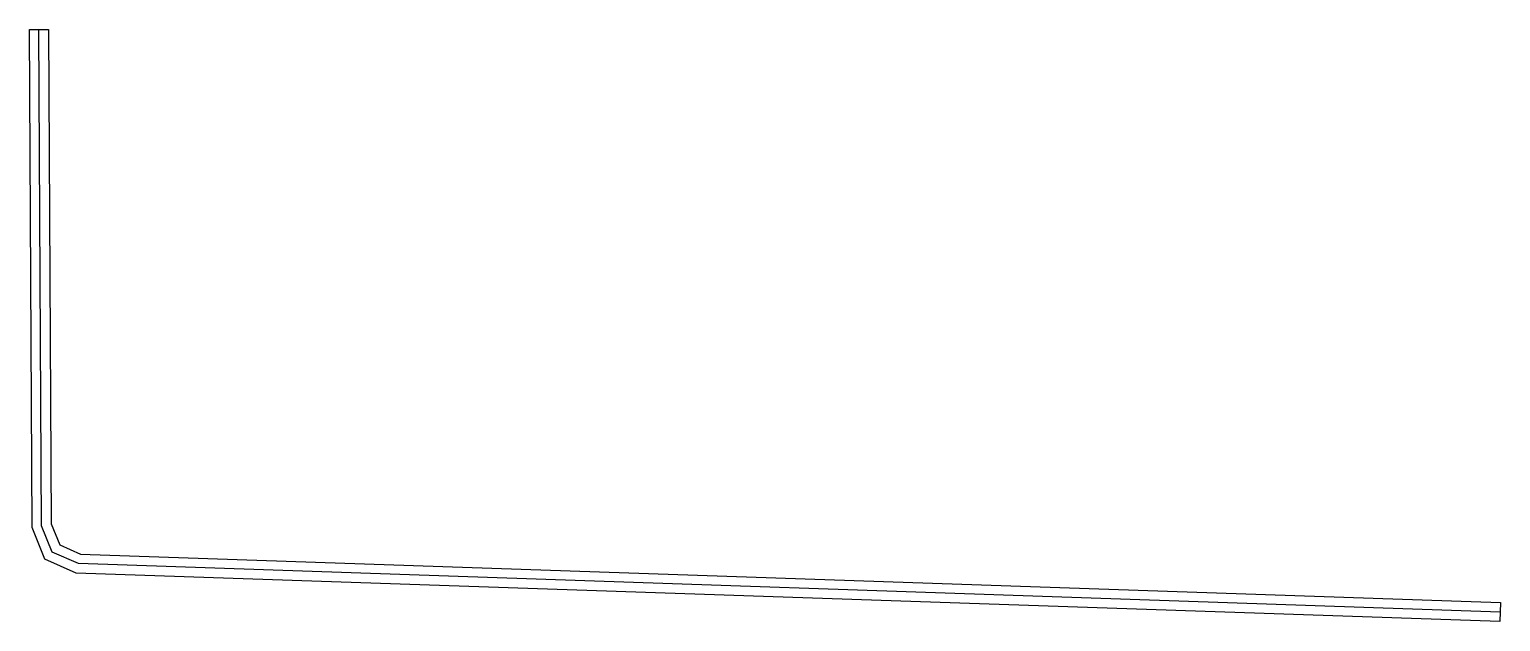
# Model space of a CAD drawing. Header units: metres. Extents: x 701849 to 703008, y 9316238 to 9316705.
import ezdxf

# ---------------------------------------------------------------- set-up
doc = ezdxf.new("R2010")
doc.units = ezdxf.units.M
doc.header["$MEASUREMENT"] = 0
doc.layers.add('ROAD_JAKARTA', color=1, linetype='Continuous')

msp = doc.modelspace()

# ---------------------------------------------------------------- linework, layer by layer
at = {"layer": 'ROAD_JAKARTA', "color": 3, "lineweight": -3, "true_color": 0x00ff00}
msp.add_polyline3d([(703007.2, 9316238.3, 80), (701886.2, 9316276.5, 192), (701861.6, 9316287.4, 194.3), (701851.5, 9316312.3, 196.5), (701849.4, 9316704.6, 235.6), (701864.4, 9316704.7, 235.6), (701866.5, 9316315.3, 196.5), (701873.2, 9316298.7, 194.3), (701889.6, 9316291.4, 192), (703007.7, 9316253.3, 80)], close=True, dxfattribs=at)
msp.add_polyline3d([(703007.4, 9316245.8, 80), (701887.9, 9316284, 192), (701867.4, 9316293.1, 194.3), (701859, 9316313.8, 196.5), (701856.9, 9316704.7, 235.6)], dxfattribs=at)

doc.saveas('drawing.dxf')
